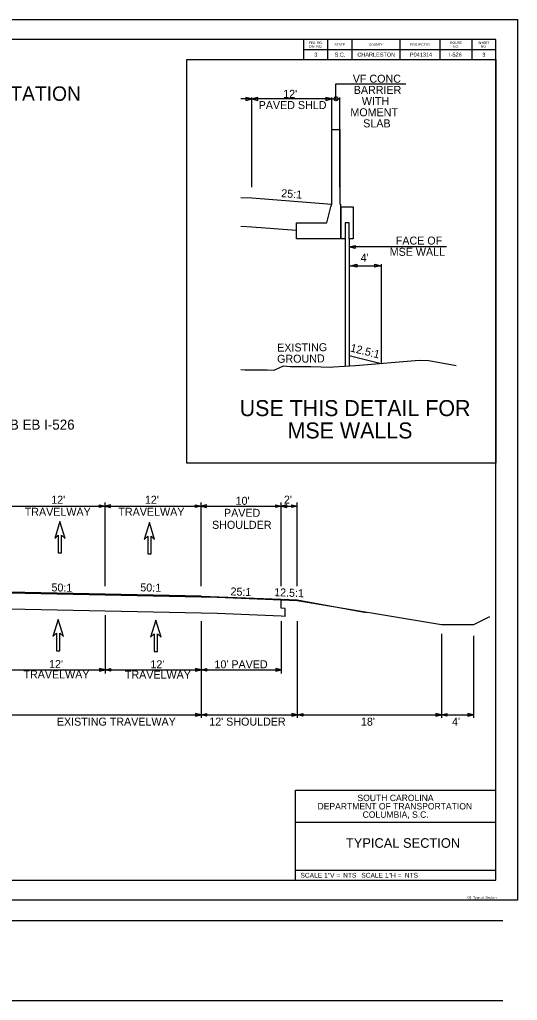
# Model space of a CAD drawing. Extents: x 1413 to 2541, y 8101 to 9215.
# Drawn here: x 1532.2 to 1594.3, y 8837.2 to 8959.7 of the extents above; entities that cross this region are included whole.
import ezdxf

# ---------------------------------------------------------------- set-up
doc = ezdxf.new("R2010")
doc.units = 0
for name, color, linetype in [('Default', 7, 'Continuous'), ('RD_HC_Cl', 7, 'Continuous'), ('RD_SHT_Bndy', 7, 'Continuous'), ('RD_SHT_IplotShp', 7, 'Continuous'), ('RD_SHT_Snap', 7, 'Continuous'), ('RD_SHT_TX', 7, 'Continuous'), ('RD_TX_Drainage', 7, 'Continuous'), ('RD_XS_Base', 7, 'Continuous'), ('RD_XS_Ditch', 7, 'Continuous'), ('RD_XS_EarthShd', 7, 'Continuous'), ('RD_XS_ExGround', 7, 'Continuous'), ('RD_XS_ExPaveRet', 7, 'Continuous'), ('RD_XS_MedBWall', 7, 'Continuous'), ('RD_XS_Pave', 7, 'Continuous'), ('RD_XS_PaveShd', 7, 'Continuous')]:
    doc.layers.add(name, color=color, linetype=linetype)

msp = doc.modelspace()

# ---------------------------------------------------------------- linework, layer by layer
at = {"layer": 'Default'}
for p, q in [((1571.67, 8949.8), (1571.67, 8951.66)), ((1571.67, 8951.66), (1580.4, 8951.66)), ((1561.17, 8938.75), (1561.17, 8949.98)), ((1571.17, 8938.75), (1571.17, 8949.98)), ((1572.17, 8938.75), (1572.17, 8949.98)), ((1561.17, 8949.8), (1559.79, 8949.8)), ((1571.17, 8949.8), (1561.17, 8949.8)), ((1571.17, 8949.8), (1572.17, 8949.8)), ((1585.47, 8931.3), (1573.3, 8931.3)), ((1577.32, 8929.13), (1577.32, 8916.74)), ((1573.32, 8928.94), (1577.32, 8928.94)), ((1530.83, 8898.92), (1542.83, 8898.92)), ((1542.83, 8888.94), (1542.83, 8899.37)), ((1542.83, 8898.92), (1554.83, 8898.92)), ((1554.83, 8888.94), (1554.83, 8899.37)), ((1554.83, 8898.92), (1564.83, 8898.92)), ((1564.83, 8888.94), (1564.83, 8899.37)), ((1564.83, 8898.92), (1566.83, 8898.92)), ((1566.83, 8888.94), (1566.83, 8899.37)), ((1542.83, 8885.3), (1542.83, 8878.03)), ((1536.97, 8884.75), (1536.31, 8882.64)), ((1537.63, 8882.64), (1536.97, 8884.75)), ((1549.16, 8884.68), (1548.5, 8882.57)), ((1549.82, 8882.57), (1549.16, 8884.68)), ((1554.83, 8884.56), (1554.83, 8872.47)), ((1564.83, 8884.56), (1564.83, 8878.03)), ((1566.83, 8884.56), (1566.83, 8872.47)), ((1536.31, 8882.64), (1536.76, 8883.06)), ((1536.76, 8883.06), (1536.76, 8880.84)), ((1537.18, 8880.84), (1537.18, 8883.06)), ((1537.18, 8883.06), (1537.63, 8882.64)), ((1548.5, 8882.57), (1548.95, 8882.98)), ((1548.95, 8882.98), (1548.95, 8880.77)), ((1549.37, 8880.77), (1549.37, 8882.98)), ((1549.37, 8882.98), (1549.82, 8882.57)), ((1584.83, 8882.97), (1584.83, 8872.47)), ((1588.83, 8882.74), (1588.83, 8872.47)), ((1536.76, 8880.84), (1537.18, 8880.84)), ((1548.95, 8880.77), (1549.37, 8880.77)), ((1530.83, 8878.49), (1542.83, 8878.49)), ((1542.83, 8878.49), (1554.83, 8878.49)), ((1554.83, 8878.49), (1556.83, 8878.49)), ((1556.83, 8878.49), (1564.83, 8878.49)), ((1530.83, 8872.86), (1556.83, 8872.86)), ((1556.83, 8872.86), (1566.83, 8872.86)), ((1566.83, 8872.86), (1584.83, 8872.86)), ((1584.83, 8872.86), (1588.83, 8872.86))]:
    msp.add_line(p, q, dxfattribs=at)
for points in [[(1560.42, 8949.61), (1561.17, 8949.8), (1560.42, 8949.98)], [(1561.92, 8949.98), (1561.17, 8949.8), (1561.92, 8949.61)], [(1570.42, 8949.61), (1571.17, 8949.8), (1570.42, 8949.98)], [(1574.05, 8931.11), (1573.3, 8931.3), (1574.05, 8931.49)], [(1574.28, 8928.76), (1573.53, 8928.94), (1574.28, 8929.13)], [(1576.53, 8929.13), (1577.28, 8928.94), (1576.53, 8928.76)], [(1542.14, 8899.09), (1542.83, 8898.92), (1542.14, 8898.75)], [(1543.51, 8899.09), (1542.83, 8898.92), (1543.51, 8898.75)], [(1554.14, 8899.09), (1554.83, 8898.92), (1554.14, 8898.75)], [(1555.51, 8899.09), (1554.83, 8898.92), (1555.51, 8898.75)], [(1564.14, 8899.09), (1564.83, 8898.92), (1564.14, 8898.75)], [(1565.51, 8899.09), (1564.83, 8898.92), (1565.51, 8898.75)], [(1566.14, 8899.09), (1566.83, 8898.92), (1566.14, 8898.75)]]:
    msp.add_lwpolyline(points, close=True, dxfattribs=at)
msp.add_circle((1571.67, 8949.8), 0.25, dxfattribs=at)
at = {"layer": 'RD_HC_Cl'}
for p, q in [((1537.19, 8896.99), (1536.53, 8894.88)), ((1537.85, 8894.88), (1537.19, 8896.99)), ((1548.36, 8896.88), (1547.7, 8894.77)), ((1549.02, 8894.77), (1548.36, 8896.88)), ((1536.53, 8894.88), (1536.98, 8895.29)), ((1536.98, 8895.29), (1536.98, 8893.08)), ((1537.4, 8893.08), (1537.4, 8895.29)), ((1537.4, 8895.29), (1537.85, 8894.88)), ((1547.7, 8894.77), (1548.15, 8895.19)), ((1548.15, 8895.19), (1548.15, 8892.97)), ((1548.57, 8892.97), (1548.57, 8895.19)), ((1548.57, 8895.19), (1549.02, 8894.77)), ((1536.98, 8893.08), (1537.4, 8893.08)), ((1548.15, 8892.97), (1548.57, 8892.97))]:
    msp.add_line(p, q, dxfattribs=at)
at = {"layer": 'RD_SHT_Bndy'}
for p, q in [((1416.53, 8959.69), (1592.53, 8959.69)), ((1591.63, 8957.19), (1424.13, 8957.19)), ((1567.63, 8957.19), (1567.63, 8954.69)), ((1570.63, 8957.19), (1570.63, 8954.69)), ((1573.63, 8957.19), (1573.63, 8954.69)), ((1579.63, 8957.19), (1579.63, 8954.69)), ((1584.63, 8957.19), (1584.63, 8954.69)), ((1588.63, 8957.19), (1588.63, 8954.69)), ((1591.63, 8852.19), (1591.63, 8957.19)), ((1567.63, 8955.94), (1591.63, 8955.94)), ((1567.63, 8954.69), (1591.63, 8954.69)), ((1566.63, 8863.44), (1591.63, 8863.44)), ((1566.63, 8852.19), (1566.63, 8863.44)), ((1566.63, 8859.44), (1591.63, 8859.44)), ((1566.63, 8853.44), (1591.63, 8853.44)), ((1424.13, 8852.19), (1591.63, 8852.19)), ((1416.53, 8847.19), (1592.53, 8847.19)), ((1416.53, 8837.19), (1592.53, 8837.19))]:
    msp.add_line(p, q, dxfattribs=at)
msp.add_lwpolyline([(1553.03, 8954.69), (1591.63, 8954.69), (1591.63, 8904.3), (1553.03, 8904.3)], close=True, dxfattribs=at)
at = {"layer": 'RD_SHT_IplotShp'}
msp.add_lwpolyline([(1414.73, 8959.69), (1594.33, 8959.69), (1594.33, 8849.69), (1414.73, 8849.69)], close=True, dxfattribs=at)
at = {"layer": 'RD_SHT_Snap'}
msp.add_line((1594.33, 8959.69), (1594.33, 8849.69), dxfattribs=at)
at = {"layer": 'RD_TX_Drainage'}
for points in [[(1542.14, 8878.32), (1542.83, 8878.49), (1542.14, 8878.66)], [(1543.51, 8878.32), (1542.83, 8878.49), (1543.51, 8878.66)], [(1554.14, 8878.32), (1554.83, 8878.49), (1554.14, 8878.66)], [(1555.51, 8878.32), (1554.83, 8878.49), (1555.51, 8878.66)], [(1564.14, 8878.32), (1564.83, 8878.49), (1564.14, 8878.66)], [(1554.14, 8872.69), (1554.83, 8872.86), (1554.14, 8873.03)], [(1555.51, 8872.69), (1554.83, 8872.86), (1555.51, 8873.03)], [(1566.14, 8872.69), (1566.83, 8872.86), (1566.14, 8873.03)], [(1567.51, 8872.69), (1566.83, 8872.86), (1567.51, 8873.03)], [(1584.14, 8872.69), (1584.83, 8872.86), (1584.14, 8873.03)], [(1585.51, 8872.69), (1584.83, 8872.86), (1585.51, 8873.03)], [(1588.14, 8872.69), (1588.83, 8872.86), (1588.14, 8873.03)]]:
    msp.add_lwpolyline(points, close=True, dxfattribs=at)
at = {"layer": 'RD_XS_Base'}
for p, q in [((1559.79, 8933.88), (1561.17, 8933.83)), ((1561.17, 8933.83), (1566.75, 8933.38))]:
    msp.add_line(p, q, dxfattribs=at)
at = {"layer": 'RD_XS_Ditch'}
msp.add_line((1566.83, 8887.22), (1575.46, 8885.66), dxfattribs=at)
at = {"layer": 'RD_XS_EarthShd'}
for p, q in [((1573.32, 8917.74), (1577.32, 8916.74)), ((1564.82, 8887.3), (1566.83, 8887.22))]:
    msp.add_line(p, q, dxfattribs=at)
at = {"layer": 'RD_XS_ExGround'}
for p, q in [((1566.83, 8887.1), (1564.83, 8887.19)), ((1584.83, 8884.1), (1566.83, 8887.1)), ((1590.83, 8885.1), (1588.83, 8884.1)), ((1588.83, 8884.1), (1584.83, 8884.1))]:
    msp.add_line(p, q, dxfattribs=at)
msp.add_lwpolyline([(1559.79, 8915.99), (1560.31, 8915.96), (1562.7, 8915.97), (1563.08, 8915.95), (1563.88, 8915.9), (1564.03, 8915.97), (1564.59, 8916.22), (1565.12, 8916.43), (1565.96, 8916.37), (1568.51, 8916.36), (1571.13, 8916.28), (1571.35, 8916.33), (1574.11, 8916.47), (1582.04, 8917.14), (1583.26, 8917.11), (1586.68, 8916.47)], dxfattribs=at)
at = {"layer": 'RD_XS_ExPaveRet'}
for p, q in [((1556.83, 8887.52), (1530.83, 8888.06)), ((1564.83, 8887.19), (1556.83, 8887.52)), ((1564.83, 8886.19), (1564.83, 8887.19)), ((1565.33, 8886.16), (1564.83, 8886.19)), ((1565.33, 8885.16), (1565.33, 8886.16)), ((1556.83, 8885.52), (1530.83, 8886.06)), ((1564.83, 8885.19), (1556.83, 8885.52)), ((1565.33, 8885.16), (1564.83, 8885.19))]:
    msp.add_line(p, q, dxfattribs=at)
at = {"layer": 'RD_XS_MedBWall'}
for p, q in [((1571.17, 8936.63), (1571.17, 8945.96)), ((1571.17, 8945.96), (1572.17, 8945.96)), ((1571.17, 8936.63), (1571.17, 8945.96)), ((1571.17, 8945.96), (1572.17, 8945.96)), ((1572.17, 8945.96), (1572.17, 8936.63)), ((1571.03, 8936.3), (1571.17, 8936.63)), ((1572.17, 8936.63), (1572.25, 8936.63)), ((1572.25, 8936.63), (1572.25, 8932.3)), ((1570.54, 8934.3), (1571.03, 8936.3)), ((1572.25, 8936.3), (1572.32, 8936.3)), ((1572.32, 8936.3), (1573.82, 8936.3)), ((1572.32, 8932.3), (1572.32, 8936.3)), ((1573.82, 8936.3), (1573.82, 8932.3)), ((1566.75, 8932.3), (1566.75, 8934.3)), ((1566.75, 8934.3), (1570.54, 8934.3)), ((1573.32, 8934.3), (1572.82, 8934.3)), ((1572.82, 8934.3), (1572.82, 8932.3)), ((1573.32, 8932.3), (1573.32, 8934.3)), ((1572.25, 8932.3), (1566.75, 8932.3)), ((1572.82, 8932.3), (1572.32, 8932.3)), ((1572.82, 8932.3), (1572.82, 8916.41)), ((1573.82, 8932.3), (1573.32, 8932.3)), ((1573.32, 8932.3), (1573.32, 8916.43))]:
    msp.add_line(p, q, dxfattribs=at)
at = {"layer": 'RD_XS_Pave'}
for p, q in [((1559.79, 8937.48), (1561.17, 8937.43)), ((1542.82, 8887.94), (1530.82, 8888.18)), ((1554.82, 8887.7), (1542.82, 8887.94))]:
    msp.add_line(p, q, dxfattribs=at)
at = {"layer": 'RD_XS_PaveShd'}
for p, q in [((1561.17, 8937.43), (1571.17, 8936.63)), ((1554.82, 8887.7), (1564.82, 8887.3))]:
    msp.add_line(p, q, dxfattribs=at)

# ---------------------------------------------------------------- texts
at = {"layer": 'Default'}
for s, height, p in [('VF CONC', 1, (1573.77, 8951.81)), ('BARRIER', 1, (1573.89, 8950.41)), ("12'", 1, (1565.08, 8949.92)), ('WITH', 1, (1574.9, 8949.02)), ('PAVED SHLD', 1, (1562.01, 8948.52)), ('MOMENT', 1, (1573.47, 8947.62)), ('SLAB', 1, (1575.07, 8946.23)), ('FACE OF', 1, (1579.14, 8931.59)), ("4'", 1, (1574.75, 8929.45)), ('MSE WALL', 1, (1578.38, 8930.19)), ('USE THIS DETAIL FOR', 2, (1559.64, 8910.17)), ('EXISTING B EB I-526', 1.25, (1522.67, 8908.48)), ('MSE WALLS', 2, (1565.62, 8907.38)), ("12'", 1, (1536.1, 8899.22)), ("12'", 1, (1547.8, 8899.22)), ("10'", 1, (1559.13, 8899.09)), ("2'", 1, (1565.17, 8899.23)), ('TRAVELWAY', 1, (1532.79, 8897.72)), ('TRAVELWAY', 1, (1544.49, 8897.72)), ('PAVED', 1, (1557.68, 8897.59)), ('SHOULDER', 1, (1556.19, 8896.09)), ("12' ", 1, (1535.83, 8878.7)), ("12'", 1, (1548.49, 8878.67)), ("10' PAVED", 1, (1556.49, 8878.67)), ('TRAVELWAY', 1, (1532.63, 8877.41)), ('TRAVELWAY', 1, (1545.3, 8877.38)), ('EXISTING TRAVELWAY', 1, (1536.8, 8871.51)), ("12' SHOULDER", 1, (1555.84, 8871.51)), ("18'", 1, (1574.79, 8871.51)), ("4'", 1, (1586.17, 8871.51))]:
    msp.add_text(s, height=height, dxfattribs=at).set_placement(p)
for s, rotation, p in [('25:1', 355.4261, (1564.8, 8937.53)), ('EXISTING', 0.532, (1564.33, 8918.22)), ('12.5:1', 345.9638, (1573.39, 8918.26)), ('GROUND', 0.532, (1564.32, 8916.82)), ('50:1', 358.7327, (1536.12, 8888.28)), ('50:1', 358.7327, (1547.22, 8888.28)), ('25:1', 357.8864, (1558.48, 8887.78)), ('12.5:1', 357.71, (1563.93, 8887.69))]:
    msp.add_text(s, height=1, rotation=rotation, dxfattribs=at).set_placement(p)
at = {"layer": 'RD_SHT_TX'}
for s, height, p in [('FED. RD.', 0.3, (1568.26, 8956.64)), ('DIV. NO.', 0.3, (1568.32, 8956.19)), ('STATE', 0.3, (1571.47, 8956.42)), ('COUNTY', 0.3, (1575.77, 8956.42)), ('PROJECT ID', 0.3, (1580.93, 8956.42)), ('ROUTE', 0.3, (1585.93, 8956.64)), ('NO.', 0.3, (1586.29, 8956.19)), ('SHEET', 0.3, (1589.45, 8956.64)), ('NO.', 0.3, (1589.77, 8956.19)), ('3', 0.5, (1568.95, 8955.07)), ('S.C.', 0.5, (1571.51, 8955.07)), ('CHARLESTON', 0.5, (1574.34, 8955.07)), ('  P041314 ', 0.5, (1580.52, 8955.07)), ('  I-526   ', 0.5, (1585.41, 8955.07)), ('3', 0.5, (1589.94, 8955.06)), ('SOUTH CAROLINA DEPARTMENT OF TRANSPORTATION', 1.8, (1474.28, 8949.55)), ('SOUTH CAROLINA', 0.8, (1574.35, 8862.08)), ('DEPARTMENT OF TRANSPORTATION', 0.8, (1569.36, 8861.04)), ('COLUMBIA, S.C.', 0.8, (1574.99, 8860)), ('TYPICAL SECTION', 1.2, (1572.91, 8856.25)), ('SCALE 1"V =', 0.6, (1567.23, 8852.52)), (' NTS ', 0.6, (1572.33, 8852.52)), ('SCALE 1"H =', 0.6, (1574.83, 8852.52)), (' NTS ', 0.6, (1580.03, 8852.52)), ('03_Typical_Section', 0.3, (1588.1, 8849.89))]:
    msp.add_text(s, height=height, dxfattribs=at).set_placement(p)

doc.saveas('drawing.dxf')
